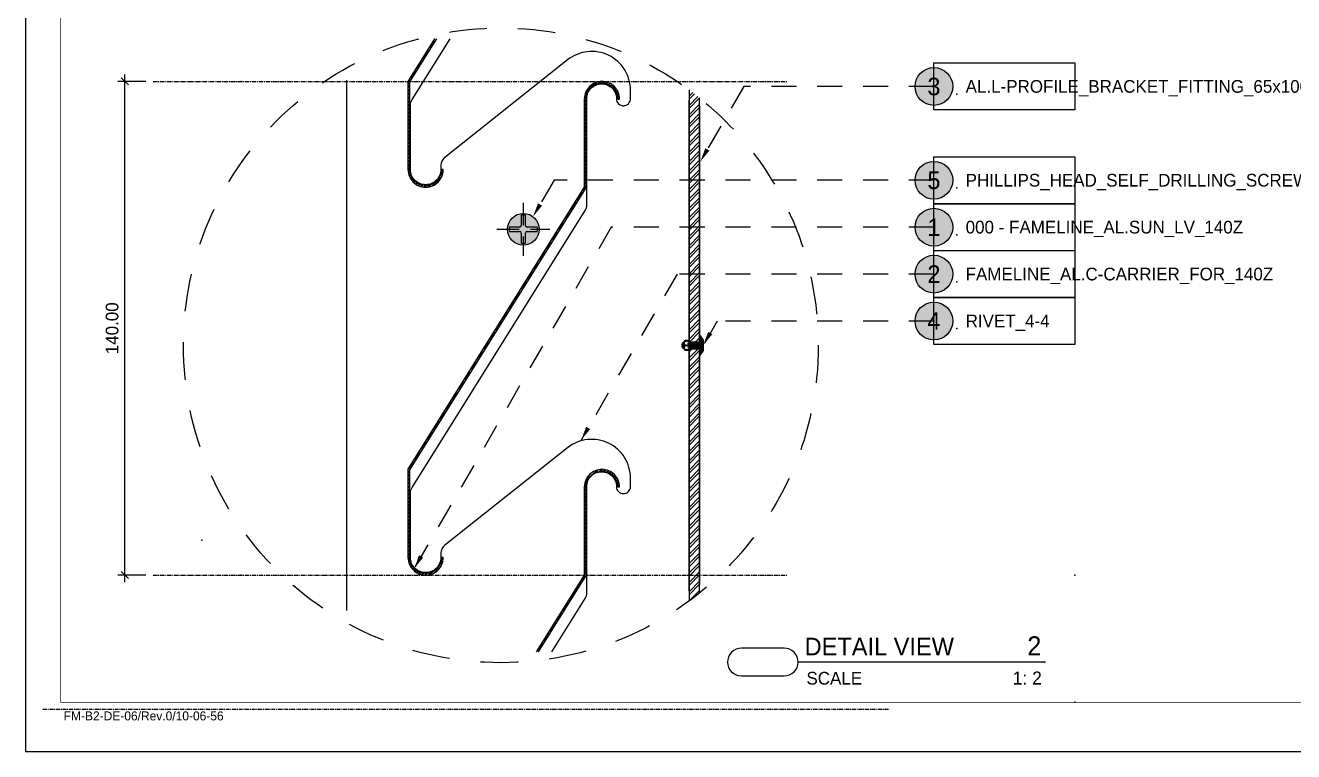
# Model space of a CAD drawing. Header units: millimetres. Extents: x -244126 to 368105, y -173968 to 259060.
# Drawn here: x -10988.5 to -10628.9, y 56650.5 to 56856.5 of the extents above; entities that cross this region are included whole.
import ezdxf
from ezdxf.enums import TextEntityAlignment as Align
from ezdxf.xclip import XClip

# ---------------------------------------------------------------- set-up
doc = ezdxf.new("R2010")
doc.units = ezdxf.units.MM
doc.header["$MEASUREMENT"] = 0
doc.header["$XCLIPFRAME"] = 0
for name, pattern in [('005_GG_TA_LINE', [13.75, 5, -1.25, 1.25, -1.25, 5]), ('ACAD_ISO04W100', [30, 24, -3, 0, -3]), ('BORDER2', [22.225, 6.35, -3.175, 6.35, -3.175, 0, -3.175]), ('CENTER', [2, 1.25, -0.25, 0.25, -0.25]), ('HIDDEN', [9.525, 6.35, -3.175]), ('TA_G_001.00_GG_TA_L_INE', [2.95, 1.1, -0.25, 0.25, -0.25, 1.1]), ('TA_GL_000.00010', [0.000275, 0.0001, -2.5e-05, 2.5e-05, -2.5e-05, 0.0001]), ('TA_HL_001.00', [6.5, 3.55, -2.95]), ('TA_HL_003.00000', [19.5, 10.65, -8.85])]:
    doc.linetypes.add(name, pattern=pattern)
for name, color, linetype in [('000 - D I M', 6, 'Continuous'), ('000 - GRID', 8, 'CENTER'), ('000 - H A T C H', 8, 'Continuous'), ('000 - L I N E 0.1', 1, 'Continuous'), ('000 - SYMBOL CON', 1, 'Continuous'), ('000 - T E X T', 4, 'Continuous'), ('000 - TITLEBLOCK', 4, 'Continuous'), ('001 - ASCESSORIES', 1, 'Continuous'), ('004 - CONCRETE', 5, 'Continuous'), ('004 - WALL', 3, 'Continuous'), ('A03_SUN LOUVER', 7, 'Continuous'), ('A04_TUBE SERIES', 7, 'Continuous'), ('A11_ALU.SOLID SHEET', 7, 'Continuous')]:
    doc.layers.add(name, color=color, linetype=linetype)
doc.styles.add('BROWALLIA', font='BrowalliaUPC.ttf')
doc.styles.add('century gothic111111', font='CordiaUPC.ttf')
doc.styles.add('Cetury Gothic', font='GOTHIC.TTF')
doc.styles.add('CORDIA', font='cordia.shx')
doc.styles.add('MtXpl_BrowalliaUPC', font='BrowalliaUPC.ttf')
doc.styles.add('TA', font='Cordia New.ttf', dxfattribs={"height": 4.5})
doc.dimstyles.new('DIM E-E', dxfattribs={"dimscale": 2, "dimtxt": 0.18, "dimasz": 0.1, "dimexe": 0.1, "dimexo": 0.1, "dimgap": 0.09, "dimtad": 1, "dimtoh": 1, "dimzin": 0, "dimdsep": 46, "dimtxsty": 'CORDIA', "dimblk": 'OBLIQUE', "dimcen": 0.1, "dimdle": 0.1, "dimclrd": 40, "dimclre": 140, "dimclrt": 3, "dimadec": 0, "dimazin": 0, "dimtfac": 1, "dimtix": 1, "dimtmove": 2, "dimatfit": 3, "dimfxl": 1, "dimtolj": 1, "dimtzin": 0, "dimarcsym": 0})
pattern_1 = [(127.5, (-50, 3150), (-3.853648, -0.125987), [0, -3.04, 0, -3.4, 0, -3.25]), (97.5, (-50, 3150), (-5.64429, 3.53955), [0, -1.64, 0, -2.74, 0, -1.05]), (57.5, (-50, 3147.54), (-0.011318, 6.228284), [0, -1, 0, -3.6, 0, -4.7]), (47.5, (-50, 3147.54), (-1.75535, 6.01225), [0, -0.5, 0, -2.36, 0, -2.7])]

# ---------------------------------------------------------------- blocks, each defined once
blk = doc.blocks.new('A$Cfd196da9')
at = {"color": 0, "linetype": 'ByBlock', "const_width": 0.1}
blk.add_lwpolyline([(-143.5, -98), (96.5, -98), (96.5, 99), (-143.5, 99)], close=True, dxfattribs=at)
blk = doc.blocks.new('*U1680')
at = {"linetype": '005_GG_TA_LINE'}
blk.add_point((50, 60), dxfattribs=at)
at = {"layer": '000 - L I N E 0.1', "color": 21, "linetype": 'Continuous'}
blk.add_lwpolyline([(0, 14.24), (0, 0), (14.24, 0)], dxfattribs=at)
at = {"layer": '000 - TITLEBLOCK', "color": 250}
blk.add_lwpolyline([(0, 0), (594, 0), (594, 420), (0, 420)], close=True, dxfattribs=at)
at = {"layer": 'Defpoints', "color": 250, "linetype": 'TA_G_001.00_GG_TA_L_INE'}
blk.add_line((5, 12), (245, 12), dxfattribs=at)
at = {"layer": '000 - T E X T', "color": 3, "xscale": 2, "yscale": 2, "zscale": 2}
blk.add_blockref('A$Cfd196da9', (297, 210), dxfattribs=at)
at = {"color": 4, "style": 'TA'}
blk.add_attdef('PAPER_SIZE', text='', height=2.5, dxfattribs=at).set_placement((568.6, 9.97), align=Align.MIDDLE_RIGHT)
blk.add_attdef('SCALE_SIZE', text='', height=2.5, dxfattribs=at).set_placement((573.51, 10.03), align=Align.MIDDLE_LEFT)
at = {"layer": '000 - H A T C H', "color": 4, "insert": (10.87, 11.4), "char_height": 2.5428, "attachment_point": 1, "style": 'century gothic111111'}
blk.add_mtext('FM-B2-DE-06/Rev.0/10-06-56', dxfattribs=at)
at = {"layer": '000 - T E X T', "color": 250, "style": 'TA'}
for tag, height, p in [('SUPERLINK', 2, (17.26, 415.77)), ('NAMEFILE', 2, (17.26, 411.76)), ('SC', 40, (3.36, 375.21))]:
    blk.add_attdef(tag, text='', height=height, dxfattribs=at).set_placement(p, align=Align.MIDDLE_LEFT)
at = {"layer": '000 - T E X T', "color": 4, "style": 'TA'}
for tag, height, p in [('PRELIM_NAME_JOB_1', 2, (524.67, 330.19)), ('PRELIM_NAME_JOB_2', 2, (524.67, 325.83)), ('PRELIM_NAME_PROJECT_1', 3, (494.81, 309.31)), ('PRELIM_NAME_PROJECT_2', 3, (494.81, 301.91)), ('PRELIM_NAME_PROJECT_3', 3, (494.81, 294.51)), ('PRELIM_NAME_TITLE_3', 2.4, (495.51, 73.99)), ('PRELIM_NAME_TITLE_1', 1.2, (247.75, 43.65)), ('PRELIM_NAME_TITLE_2', 1.2, (247.75, 40.32)), ('DRAWING_NO1', 2.4, (494.61, 32.92)), ('DRAWING_NO2', 2.4, (494.61, 24.91))]:
    blk.add_attdef(tag, text='', height=height, dxfattribs=at).set_placement(p, align=Align.MIDDLE_LEFT)
at = {"layer": '000 - T E X T', "color": 4, "style": 'Cetury Gothic'}
for tag, p in [('SHEET_NO.', (561.58, 34)), ('TOTAL_SHEET_NO.', (560.97, 17.64))]:
    blk.add_attdef(tag, text='', height=3.6, dxfattribs=at).set_placement(p, align=Align.CENTER)
at = {"layer": '000 - T E X T', "color": 4, "style": 'TA'}
blk.add_attdef('NAME_REMARK', (55.29, 17.3), '', height=4, dxfattribs=at)
blk = doc.blocks.new('000 - CONCRETE_COLUMN_100x100mm.-CUT_VIEW')
at = {"layer": '000 - H A T C H'}
h = blk.add_hatch(dxfattribs=at)
h.set_pattern_fill('AR-CONC', color=256, scale=4)
h.set_pattern_definition([(50, (-55619.507, -25057.84), (28.690407, -2.510085), [3, -33]), (355, (-55619.507, -25057.84), (-5.550053, 30.087685), [2.4, -26.4]), (100.451444, (-55617.116, -25058.05), (23.140354, 27.5776), [2.549608, -28.045684]), (46.1842, (-55619.507, -25049.84), (42.689653, -6.620771), [4.5, -49.5]), (96.635635, (-55615.95, -25050.39), (37.386478, 38.964744), [3.824414, -42.06855]), (351.18416, (-55619.507, -25049.84), (37.386478, 38.964744), [3.6, -39.6]), (21, (-55615.507, -25051.84), (23.876282, -16.104756), [3, -33]), (326, (-55615.507, -25051.84), (9.732613, 29.006002), [2.4, -26.4]), (71.451445, (-55613.517, -25053.182), (33.608895, 12.901246), [2.549608, -28.045684]), (37.5, (-55619.507, -25057.84), (0.4863942, 13.3157542), [0, -26.08, 0, -26.8, 0, -26.5]), (7.5, (-55619.507, -25057.84), (10.5227815, 15.7764685), [0, -15.28, 0, -25.48, 0, -10.1]), (327.5, (-55628.427, -25057.84), (21.3528974, -0.9021949), [0, -10, 0, -31.2, 0, -41.4]), (317.5, (-55632.427, -25057.84), (23.327447, 4.0041993), [0, -13, 0, -20.72, 0, -29.4])])
h.paths.add_polyline_path([(-50, -50), (50, -50), (50, 50), (-50, 50)])
at = {"layer": '004 - CONCRETE'}
blk.add_lwpolyline([(-50, -50), (50, -50), (50, 50), (-50, 50)], close=True, dxfattribs=at)
blk = doc.blocks.new('*U3716')
at = {"layer": '000 - H A T C H'}
h = blk.add_hatch(dxfattribs=at)
h.set_pattern_fill('AR-SAND', color=8, scale=2, angle=90)
h.set_pattern_definition(pattern_1)
h.paths.add_polyline_path([(-100, 3000), (-100, 2800), (-85, 2800), (-85, 3000)])
h = blk.add_hatch(dxfattribs=at)
h.set_pattern_fill('ANSI31', color=8, scale=100, angle=135)
h.set_pattern_definition([(180, (43909.929, -40231.306), (-2e-15, -12.5), [])])
h.paths.add_polyline_path([(-15, 3000), (-15, 2800), (-85, 2800), (-85, 3000)])
h = blk.add_hatch(dxfattribs=at)
h.set_pattern_fill('AR-SAND', color=8, scale=2, angle=90)
h.set_pattern_definition(pattern_1)
h.paths.add_polyline_path([(-15, 2800), (-15, 3000), (0, 3000), (0, 2800)])
at = {"color": 3}
for points in [[(-100, 3000), (-100, 2800), (-85, 2800), (-85, 3000)], [(-15, 2800), (-15, 3000), (0, 3000), (0, 2800)]]:
    blk.add_lwpolyline(points, close=True, dxfattribs=at)
at = {"color": 2}
blk.add_lwpolyline([(-15, 3000), (-15, 2800), (-85, 2800), (-85, 3000)], close=True, dxfattribs=at)
at = {"layer": '004 - WALL', "color": 0, "linetype": 'ByBlock'}
blk.add_lwpolyline([(0, 0), (-100, 0), (-100, 2700), (0, 2700)], close=True, dxfattribs=at)
at = {"color": 3, "xscale": -1, "rotation": 90}
blk.add_blockref('000 - CONCRETE_COLUMN_100x100mm.-CUT_VIEW', (-50, 2750), dxfattribs=at)
blk = doc.blocks.new('000 - FAMELINE_AL.SUN_LV_140Z_CUT_VIEW')
at = {"layer": '000 - H A T C H'}
h = blk.add_hatch(dxfattribs=at)
h.set_pattern_fill('ANSI32', color=256, scale=2)
h.set_pattern_definition([(45, (-29.60284, -16.69414), (-0.53033, 0.53033), []), (45, (-29.2493, -16.69414), (-0.53033, 0.53033), [])])
edge = h.paths.add_edge_path()
edge.add_line((-5, 25), (-5, 0))
edge.add_arc((0, 0), 5, 180, 360)
edge.add_line((5, 0), (4.5, 0))
edge.add_arc((0, 0), 4.5, -180, 0, ccw=False)
edge.add_line((-4.5, 0), (-4.5, 24.86))
edge.add_line((-4.5, 24.86), (45.5, 104.86))
edge.add_line((45.5, 104.86), (45.5, 130))
edge.add_arc((50, 130), 4.5, 0, 180, ccw=False)
edge.add_line((54.5, 130), (55, 130))
edge.add_arc((50, 130), 5, 0, 180)
edge.add_line((45, 130), (45, 105))
edge.add_line((45, 105), (-5, 25))
at = {"layer": 'A03_SUN LOUVER', "color": 0}
blk.add_lwpolyline([(-5, 25), (-5, 0, 1), (5, 0), (4.5, 0, -1), (-4.5, 0), (-4.5, 24.86), (45.5, 104.86), (45.5, 130, -1), (54.5, 130), (55, 130, 1), (45, 130), (45, 105)], format="xyb", close=True, dxfattribs=at)
blk = doc.blocks.new('*U3719')
at = {"color": 3}
blk.add_point((0, 0), dxfattribs=at)
at = {"layer": '001 - ASCESSORIES', "color": 0}
for points in [[(-1073.21, 16.6, 0.627585), (-1064.59, 34.44), (-1092.24, 69.27, 0.228814), (-1094.59, 70.4), (-1095.7, 70.4, -1), (-1095.7, 79), (-1077.43, 79, -0.140565), (-1075.84, 78.54), (-997.3, 29.46, 0.140565), (-995.71, 29), (-965.6, 29, -1), (-965.6, 20.6, 1), (-965.6, 16.6), (-963.21, 16.6)], [(-963.21, 16.6, 0.627585), (-954.59, 34.44), (-982.24, 69.27, 0.228814), (-984.59, 70.4), (-985.7, 70.4, -1), (-985.7, 79), (-967.43, 79, -0.140565), (-965.84, 78.54), (-887.3, 29.46, 0.140565), (-885.71, 29), (-855.6, 29, -1), (-855.6, 20.6, 1), (-855.6, 16.6), (-853.21, 16.6)], [(-853.21, 16.6, 0.627585), (-844.59, 34.44), (-872.24, 69.27, 0.228814), (-874.59, 70.4), (-875.7, 70.4, -1), (-875.7, 79), (-857.43, 79, -0.140565), (-855.84, 78.54), (-777.3, 29.46, 0.140565), (-775.71, 29), (-745.6, 29, -1), (-745.6, 20.6, 1), (-745.6, 16.6), (-743.21, 16.6)], [(-743.21, 16.6, 0.627585), (-734.59, 34.44), (-762.24, 69.27, 0.228814), (-764.59, 70.4), (-765.7, 70.4, -1), (-765.7, 79), (-747.43, 79, -0.140565), (-745.84, 78.54), (-667.3, 29.46, 0.140565), (-665.71, 29), (-635.6, 29, -1), (-635.6, 20.6, 1), (-635.6, 16.6), (-633.21, 16.6)], [(-633.21, 16.6, 0.627585), (-624.59, 34.44), (-652.24, 69.27, 0.228814), (-654.59, 70.4), (-655.7, 70.4, -1), (-655.7, 79), (-637.43, 79, -0.140565), (-635.84, 78.54), (-557.3, 29.46, 0.140565), (-555.71, 29), (-525.6, 29, -1), (-525.6, 20.6, 1), (-525.6, 16.6), (-523.21, 16.6)], [(-523.21, 16.6, 0.627585), (-514.59, 34.44), (-542.24, 69.27, 0.228814), (-544.59, 70.4), (-545.7, 70.4, -1), (-545.7, 79), (-527.43, 79, -0.140565), (-525.84, 78.54), (-447.3, 29.46, 0.140565), (-445.71, 29), (-415.6, 29, -1), (-415.6, 20.6, 1), (-415.6, 16.6), (-413.21, 16.6)], [(-413.21, 16.6, 0.627585), (-404.59, 34.44), (-432.24, 69.27, 0.228814), (-434.59, 70.4), (-435.7, 70.4, -1), (-435.7, 79), (-417.43, 79, -0.140565), (-415.84, 78.54), (-337.3, 29.46, 0.140565), (-335.71, 29), (-305.6, 29, -1), (-305.6, 20.6, 1), (-305.6, 16.6), (-303.21, 16.6)], [(-303.21, 16.6, 0.627585), (-294.59, 34.44), (-322.24, 69.27, 0.228814), (-324.59, 70.4), (-325.7, 70.4, -1), (-325.7, 79), (-307.43, 79, -0.140565), (-305.84, 78.54), (-227.3, 29.46, 0.140565), (-225.71, 29), (-195.6, 29, -1), (-195.6, 20.6, 1), (-195.6, 16.6), (-193.21, 16.6)], [(-193.21, 16.6, 0.627585), (-184.59, 34.44), (-212.24, 69.27, 0.228814), (-214.59, 70.4), (-215.7, 70.4, -1), (-215.7, 79), (-197.43, 79, -0.140565), (-195.84, 78.54), (-117.3, 29.46, 0.140565), (-115.71, 29), (-85.6, 29, -1), (-85.6, 20.6, 1), (-85.6, 16.6), (-83.21, 16.6)], [(-83.21, 16.6, 0.627585), (-74.59, 34.44), (-102.24, 69.27, 0.228814), (-104.59, 70.4), (-105.7, 70.4, -1), (-105.7, 79), (-87.43, 79, -0.140565), (-85.84, 78.54), (-7.3, 29.46, 0.140565), (-5.71, 29), (24.4, 29, -1), (24.4, 20.6, 1), (24.4, 16.6), (26.79, 16.6)], [(26.79, 16.6, 0.627585), (35.41, 34.44), (7.76, 69.27, 0.228814), (5.41, 70.4), (4.3, 70.4, -1), (4.3, 79), (22.57, 79, -0.140565), (24.16, 78.54), (102.7, 29.46, 0.140565), (104.29, 29), (134.4, 29, -1), (134.4, 20.6, 1), (134.4, 16.6), (136.79, 16.6)], [(136.79, 16.6, 0.627585), (145.41, 34.44), (117.76, 69.27, 0.228814), (115.41, 70.4), (114.3, 70.4, -1), (114.3, 79), (132.57, 79, -0.140565), (134.16, 78.54), (212.7, 29.46, 0.140565), (214.29, 29), (244.4, 29, -1), (244.4, 20.6, 1), (244.4, 16.6), (246.79, 16.6)], [(246.79, 16.6, 0.627585), (255.41, 34.44), (227.76, 69.27, 0.228814), (225.41, 70.4), (224.3, 70.4, -1), (224.3, 79), (242.57, 79, -0.140565), (244.16, 78.54), (322.7, 29.46, 0.140565), (324.29, 29), (354.4, 29, -1), (354.4, 20.6, 1), (354.4, 16.6), (356.79, 16.6)], [(356.79, 16.6, 0.627585), (365.41, 34.44), (337.76, 69.27, 0.228814), (335.41, 70.4), (334.3, 70.4, -1), (334.3, 79), (352.57, 79, -0.140565), (354.16, 78.54), (432.7, 29.46, 0.140565), (434.29, 29), (464.4, 29, -1), (464.4, 20.6, 1), (464.4, 16.6), (466.79, 16.6)], [(466.79, 16.6, 0.627585), (475.41, 34.44), (447.76, 69.27, 0.228814), (445.41, 70.4), (444.3, 70.4, -1), (444.3, 79), (462.57, 79, -0.140565), (464.16, 78.54), (542.7, 29.46, 0.140565), (544.29, 29), (574.4, 29, -1), (574.4, 20.6, 1), (574.4, 16.6), (576.79, 16.6)], [(576.79, 16.6, 0.627585), (585.41, 34.44), (557.76, 69.27, 0.228814), (555.41, 70.4), (554.3, 70.4, -1), (554.3, 79), (572.57, 79, -0.140565), (574.16, 78.54), (652.7, 29.46, 0.140565), (654.29, 29), (684.4, 29, -1), (684.4, 20.6, 1), (684.4, 16.6), (686.79, 16.6)], [(686.79, 16.6, 0.627585), (695.41, 34.44), (667.76, 69.27, 0.228814), (665.41, 70.4), (664.3, 70.4, -1), (664.3, 79), (682.57, 79, -0.140565), (684.16, 78.54), (762.7, 29.46, 0.140565), (764.29, 29), (794.4, 29, -1), (794.4, 20.6, 1), (794.4, 16.6), (796.79, 16.6)], [(796.79, 16.6, 0.627585), (805.41, 34.44), (777.76, 69.27, 0.228814), (775.41, 70.4), (774.3, 70.4, -1), (774.3, 79), (792.57, 79, -0.140565), (794.16, 78.54), (872.7, 29.46, 0.140565), (874.29, 29), (904.4, 29, -1), (904.4, 20.6, 1), (904.4, 16.6), (906.79, 16.6)], [(906.79, 16.6, 0.627585), (915.41, 34.44), (887.76, 69.27, 0.228814), (885.41, 70.4), (884.3, 70.4, -1), (884.3, 79), (902.57, 79, -0.140565), (904.16, 78.54), (982.7, 29.46, 0.140565), (984.29, 29), (1014.4, 29, -1), (1014.4, 20.6, 1), (1014.4, 16.6), (1016.79, 16.6)], [(1016.79, 16.6, 0.627585), (1025.41, 34.44), (997.76, 69.27, 0.228814), (995.41, 70.4), (994.3, 70.4, -1), (994.3, 79), (1012.57, 79, -0.140565), (1014.16, 78.54), (1092.7, 29.46, 0.140565), (1094.29, 29), (1124.4, 29, -1), (1124.4, 20.6, 1), (1124.4, 16.6), (1126.79, 16.6)], [(-1073.21, 16.6), (-1075.6, 16.6, -1), (-1075.6, 20.6, 1), (-1075.6, 29), (-1105.71, 29), (-1105.71, 0), (1126.79, 0), (1126.79, 16.6)]]:
    blk.add_lwpolyline(points, format="xyb", dxfattribs=at)
at = {"color": 3, "rotation": 270}
for p in [(-1095.7, 74.7), (-985.7, 74.7), (-875.7, 74.7), (-765.7, 74.7), (-655.7, 74.7), (-545.7, 74.7), (-435.7, 74.7), (-325.7, 74.7), (-215.7, 74.7), (-105.7, 74.7), (4.3, 74.7), (114.3, 74.7), (224.3, 74.7), (334.3, 74.7), (444.3, 74.7), (554.3, 74.7), (664.3, 74.7), (774.3, 74.7), (884.3, 74.7), (994.3, 74.7)]:
    blk.add_blockref('000 - FAMELINE_AL.SUN_LV_140Z_CUT_VIEW', p, dxfattribs=at)
blk = doc.blocks.new('*U3720')
at = {"layer": '000 - H A T C H'}
h = blk.add_hatch(dxfattribs=at)
h.set_pattern_fill('DOTS', color=8, scale=5, angle=90)
edge = h.paths.add_edge_path()
edge.add_arc((3.75, 0), 1.25, -53.1301, 53.1301, ccw=False)
edge.add_arc((3.75, -0.69), 0.812, 202.6199, 337.3801, ccw=False)
edge.add_line((3, -1), (0, -1))
edge.add_line((0, -1), (0, -3))
edge.add_line((0, -3), (-1, -1.5))
edge.add_line((-1, -1.5), (-1, 1.5))
edge.add_line((-1, 1.5), (0, 3))
edge.add_line((0, 3), (0, 1))
edge.add_line((0, 1), (3, 1))
edge.add_arc((3.75, 0.69), 0.812, 22.6199, 157.3801, ccw=False)
at = {"layer": '001 - ASCESSORIES', "color": 0}
for p, q in [((3, 1), (0, 1)), ((3, -1), (0, -1))]:
    blk.add_line(p, q, dxfattribs=at)
for points in [[(-1, -1.5), (-1, 1.5), (0, 3), (0, -3)], [(0, 3), (0, 1), (3, 1), (3, -1), (0, -1), (0, -3), (-1, -1.5), (-1, 1.5)]]:
    blk.add_lwpolyline(points, close=True, dxfattribs=at)
blk.add_lwpolyline([(4.5, 1, -0.5), (4.5, -1, -0.666667), (3, -1), (0, -1), (0, -3), (-1, -1.5), (-1, 1.5), (0, 3), (0, 1), (3, 1, -0.666667)], format="xyb", close=True, dxfattribs=at)
blk.add_lwpolyline([(4.5, -1), (4.5, 1, -0.5), (4.5, -1, -0.666667), (3, -1), (3, 1, -0.666667), (4.5, 1)], format="xyb", dxfattribs=at)
blk = doc.blocks.new('000 - DYNAMIC_VIEW_ASSCESSORIES_PHILLIPS_HEAD_SELF_DRILLING_SCREW_No.8_TOP_VIEW')
at = {"layer": '000 - H A T C H'}
h = blk.add_hatch(color=250, dxfattribs=at)
h.dxf.hatch_style = 1
edge = h.paths.add_edge_path()
edge.add_arc((0, 0), 4.5, 0, 360)
at = {"layer": '001 - ASCESSORIES', "color": 0}
for p, q in [((-0.6, 3.96), (-0.6, 1.1)), ((0.6, 1.1), (0.6, 3.96)), ((-1.1, 0.6), (-3.96, 0.6)), ((3.96, 0.6), (1.1, 0.6)), ((-3.96, -0.6), (-1.1, -0.6)), ((-0.6, -1.1), (-0.6, -3.96)), ((0.6, -3.96), (0.6, -1.1)), ((1.1, -0.6), (3.96, -0.6))]:
    blk.add_line(p, q, dxfattribs=at)
blk.add_circle((0, 0), 4.5, dxfattribs=at)
for centre, radius, start, end in [((0, 0), 4, 81.4252, 98.5748), ((0, 0), 4, 171.4252, 188.5748), ((-1.1, 1.1), 0.5, 270, 0), ((1.1, 1.1), 0.5, 180, 270), ((0, 0), 4, 351.4252, 8.5748), ((-1.1, -1.1), 0.5, 0, 90), ((1.1, -1.1), 0.5, 90, 180), ((0, 0), 4, 261.4252, 278.5748)]:
    blk.add_arc(centre, radius, start, end, dxfattribs=at)
at = {"layer": 'Defpoints', "color": 250, "linetype": 'HIDDEN'}
for p, q in [((0, 7.5), (0, -7.5)), ((-7.5, 0), (7.5, 0))]:
    blk.add_line(p, q, dxfattribs=at)
blk = doc.blocks.new('*U4801')
at = {"layer": '001 - ASCESSORIES', "color": 0, "linetype": 'ByBlock'}
blk.add_blockref('000 - DYNAMIC_VIEW_ASSCESSORIES_PHILLIPS_HEAD_SELF_DRILLING_SCREW_No.8_TOP_VIEW', (0, 0), dxfattribs=at)
blk = doc.blocks.new('000 - ARROW FOR SYMBOL')
at = {"layer": '000 - SYMBOL CON', "color": 0, "linetype": 'HIDDEN'}
blk.add_solid([(1.29, 1.57), (0, 0), (0.71, 1.9)], dxfattribs=at)
blk = doc.blocks.new('*U3736')
h = blk.add_hatch(color=250)
h.dxf.hatch_style = 1
edge = h.paths.add_edge_path()
edge.add_arc((0, 0), 2.68, 0, 360)
for p in [(0, 0), (3.26, -1.08)]:
    blk.add_point(p)
at = {"layer": '000 - SYMBOL CON', "color": 0, "linetype": 'ByBlock'}
for points in [[(0, 0), (-26.96, 0), (-33.12, -10.66)], [(-26.96, 0), (-26.96, 0), (-33.12, -10.66)]]:
    blk.add_lwpolyline(points, dxfattribs=at)
at = {"layer": '000 - SYMBOL CON', "color": 2}
blk.add_circle((0, 0), 2.68, dxfattribs=at)
at = {"layer": 'Defpoints', "color": 250}
blk.add_line((0, -2.68), (0, 2.68), dxfattribs=at)
blk.add_lwpolyline([(0, 3.33), (20, 3.33), (20, -3.33), (0, -3.33)], close=True, dxfattribs=at)
at = {"layer": '000 - SYMBOL CON', "color": 0}
blk.add_blockref('000 - ARROW FOR SYMBOL', (-33.12, -10.66), dxfattribs=at)
blk.add_blockref('000 - ARROW FOR SYMBOL', (-33.12, -10.66), dxfattribs=at)
at = {"layer": '000 - T E X T', "style": 'BROWALLIA'}
blk.add_attdef('NO.CODE', text='', height=2.5, dxfattribs=at).set_placement((0, 0), align=Align.MIDDLE_CENTER)
at = {"layer": '000 - T E X T', "style": 'TA'}
blk.add_attdef('NAME1', (4.5, -0.89), '', height=1.8, dxfattribs=at)
blk = doc.blocks.new('*U3737')
h = blk.add_hatch(color=250)
h.dxf.hatch_style = 1
edge = h.paths.add_edge_path()
edge.add_arc((0, 0), 2.68, 0, 360)
for p in [(0, 0), (3.26, -1.08)]:
    blk.add_point(p)
at = {"layer": '000 - SYMBOL CON', "color": 0, "linetype": 'ByBlock'}
for points in [[(0, 0), (-53.86, 0), (-56.84, -5.16)], [(-53.86, 0), (-53.86, 0), (-56.84, -5.16)]]:
    blk.add_lwpolyline(points, dxfattribs=at)
at = {"layer": '000 - SYMBOL CON', "color": 2}
blk.add_circle((0, 0), 2.68, dxfattribs=at)
at = {"layer": 'Defpoints', "color": 250}
blk.add_line((0, -2.68), (0, 2.68), dxfattribs=at)
blk.add_lwpolyline([(0, 3.33), (20, 3.33), (20, -3.33), (0, -3.33)], close=True, dxfattribs=at)
at = {"layer": '000 - SYMBOL CON', "color": 0}
blk.add_blockref('000 - ARROW FOR SYMBOL', (-56.84, -5.16), dxfattribs=at)
blk.add_blockref('000 - ARROW FOR SYMBOL', (-56.84, -5.16), dxfattribs=at)
at = {"layer": '000 - T E X T', "style": 'BROWALLIA'}
blk.add_attdef('NO.CODE', text='', height=2.5, dxfattribs=at).set_placement((0, 0), align=Align.MIDDLE_CENTER)
at = {"layer": '000 - T E X T', "style": 'TA'}
blk.add_attdef('NAME1', (4.5, -0.89), '', height=1.8, dxfattribs=at)
blk = doc.blocks.new('*U3738')
h = blk.add_hatch(color=250)
h.dxf.hatch_style = 1
edge = h.paths.add_edge_path()
edge.add_arc((0, 0), 2.68, 0, 360)
for p in [(0, 0), (3.26, -1.08)]:
    blk.add_point(p)
at = {"layer": '000 - SYMBOL CON', "color": 0, "linetype": 'ByBlock'}
for points in [[(0, 0), (-45.75, 0), (-73.7, -48.41)], [(-45.75, 0), (-45.75, 0), (-73.7, -48.41)]]:
    blk.add_lwpolyline(points, dxfattribs=at)
at = {"layer": '000 - SYMBOL CON', "color": 2}
blk.add_circle((0, 0), 2.68, dxfattribs=at)
at = {"layer": 'Defpoints', "color": 250}
blk.add_line((0, -2.68), (0, 2.68), dxfattribs=at)
blk.add_lwpolyline([(0, 3.33), (20, 3.33), (20, -3.33), (0, -3.33)], close=True, dxfattribs=at)
at = {"layer": '000 - SYMBOL CON', "color": 0}
blk.add_blockref('000 - ARROW FOR SYMBOL', (-73.7, -48.41), dxfattribs=at)
blk.add_blockref('000 - ARROW FOR SYMBOL', (-73.7, -48.41), dxfattribs=at)
at = {"layer": '000 - T E X T', "style": 'BROWALLIA'}
blk.add_attdef('NO.CODE', text='', height=2.5, dxfattribs=at).set_placement((0, 0), align=Align.MIDDLE_CENTER)
at = {"layer": '000 - T E X T', "style": 'TA'}
blk.add_attdef('NAME1', (4.5, -0.89), '', height=1.8, dxfattribs=at)
blk = doc.blocks.new('*U3739')
h = blk.add_hatch(color=250)
h.dxf.hatch_style = 1
edge = h.paths.add_edge_path()
edge.add_arc((0, 0), 2.68, 0, 360)
for p in [(0, 0), (3.26, -1.08)]:
    blk.add_point(p)
at = {"layer": '000 - SYMBOL CON', "color": 0, "linetype": 'ByBlock'}
for points in [[(0, 0), (-36.42, 0), (-50.02, -23.55)], [(-36.42, 0), (-36.42, 0), (-50.02, -23.55)]]:
    blk.add_lwpolyline(points, dxfattribs=at)
at = {"layer": '000 - SYMBOL CON', "color": 2}
blk.add_circle((0, 0), 2.68, dxfattribs=at)
at = {"layer": 'Defpoints', "color": 250}
blk.add_line((0, -2.68), (0, 2.68), dxfattribs=at)
blk.add_lwpolyline([(0, 3.33), (20, 3.33), (20, -3.33), (0, -3.33)], close=True, dxfattribs=at)
at = {"layer": '000 - SYMBOL CON', "color": 0}
blk.add_blockref('000 - ARROW FOR SYMBOL', (-50.02, -23.55), dxfattribs=at)
blk.add_blockref('000 - ARROW FOR SYMBOL', (-50.02, -23.55), dxfattribs=at)
at = {"layer": '000 - T E X T', "style": 'BROWALLIA'}
blk.add_attdef('NO.CODE', text='', height=2.5, dxfattribs=at).set_placement((0, 0), align=Align.MIDDLE_CENTER)
at = {"layer": '000 - T E X T', "style": 'TA'}
blk.add_attdef('NAME1', (4.5, -0.89), '', height=1.8, dxfattribs=at)
blk = doc.blocks.new('*U3740')
h = blk.add_hatch(color=250)
h.dxf.hatch_style = 1
edge = h.paths.add_edge_path()
edge.add_arc((0, 0), 2.68, 0, 360)
for p in [(0, 0), (3.26, -1.08)]:
    blk.add_point(p)
at = {"layer": '000 - SYMBOL CON', "color": 0, "linetype": 'ByBlock'}
for points in [[(0, 0), (-30.73, 0), (-32.71, -3.44)], [(-30.73, 0), (-30.73, 0), (-32.71, -3.44)]]:
    blk.add_lwpolyline(points, dxfattribs=at)
at = {"layer": '000 - SYMBOL CON', "color": 2}
blk.add_circle((0, 0), 2.68, dxfattribs=at)
at = {"layer": 'Defpoints', "color": 250}
blk.add_line((0, -2.68), (0, 2.68), dxfattribs=at)
blk.add_lwpolyline([(0, 3.33), (20, 3.33), (20, -3.33), (0, -3.33)], close=True, dxfattribs=at)
at = {"layer": '000 - SYMBOL CON', "color": 0}
blk.add_blockref('000 - ARROW FOR SYMBOL', (-32.71, -3.44), dxfattribs=at)
blk.add_blockref('000 - ARROW FOR SYMBOL', (-32.71, -3.44), dxfattribs=at)
at = {"layer": '000 - T E X T', "style": 'BROWALLIA'}
blk.add_attdef('NO.CODE', text='', height=2.5, dxfattribs=at).set_placement((0, 0), align=Align.MIDDLE_CENTER)
at = {"layer": '000 - T E X T', "style": 'TA'}
blk.add_attdef('NAME1', (4.5, -0.89), '', height=1.8, dxfattribs=at)
blk = doc.blocks.new('*U547')
at = {"color": 3}
blk.add_point((0, -130), dxfattribs=at)
at = {"layer": '000 - GRID', "color": 0, "linetype": 'ByBlock'}
blk.add_line((0, 25), (0, -155), dxfattribs=at)
at = {"layer": '000 - GRID', "color": 0}
blk.add_point((0, 0), dxfattribs=at)
at = {"style": 'TA', "flags": 1}
blk.add_attdef('LOCATION', (6, 6), '', height=4.5, dxfattribs=at)
blk = doc.blocks.new('_Oblique')
at = {"color": 0, "linetype": 'ByBlock', "lineweight": -2}
blk.add_line((-0.5, -0.5), (0.5, 0.5), dxfattribs=at)
blk = doc.blocks.new('*D3745')
at = {"layer": '000 - D I M', "color": 140, "linetype": 'ACAD_ISO04W100', "lineweight": -2, "transparency": 16777216}
for p, q in [((-10954.28, 56840.59), (-10962.28, 56840.59)), ((-10954.28, 56700.59), (-10962.28, 56700.59))]:
    blk.add_line(p, q, dxfattribs=at)
at = {"layer": '000 - D I M', "color": 40, "lineweight": -2, "transparency": 16777216}
blk.add_line((-10960.28, 56698.59), (-10960.28, 56842.59), dxfattribs=at)
at = {"layer": 'Defpoints', "color": 0, "transparency": 16777216}
for p in [(-10960.28, 56840.59), (-10952.28, 56840.59), (-10952.28, 56700.59)]:
    blk.add_point(p, dxfattribs=at)
at = {"layer": '000 - D I M', "color": 40, "lineweight": -2, "transparency": 16777216, "xscale": 2, "yscale": 2, "zscale": 2}
for p, rotation in [((-10960.28, 56840.59), 90), ((-10960.28, 56700.59), 270)]:
    blk.add_blockref('_Oblique', p, dxfattribs=dict(at, rotation=rotation))
at = {"layer": '000 - D I M', "color": 3, "transparency": 16777216, "insert": (-10963.88, 56770.59), "char_height": 3.6, "attachment_point": 5, "rotation": 90, "style": 'CORDIA'}
blk.add_mtext('\\A1;140.00', dxfattribs=at)
blk = doc.blocks.new('*U864')
at = {"color": 4}
blk.add_line((-4.26, 5.7), (-39.26, 5.7), dxfattribs=at)
at = {"linetype": 'TA_GL_000.00010'}
blk.add_point((0, 18), dxfattribs=at)
for p in [(-4.26, 5.7), (0, 0)]:
    blk.add_point(p)
at = {"layer": '000 - SYMBOL CON', "color": 0, "linetype": 'ByBlock'}
blk.add_lwpolyline([(-47.3, 7.66, 0.414214), (-49.26, 5.7, 0.414214), (-47.3, 3.74), (-41.22, 3.74, 0.414214), (-39.26, 5.7, 0.414214), (-41.22, 7.66)], format="xyb", close=True, dxfattribs=at)
at = {"color": 4, "linetype": 'BORDER2', "style": 'Cetury Gothic'}
blk.add_text('SCALE', height=1.8, dxfattribs=at).set_placement((-38.07, 2.51))
at = {"color": 0, "style": 'TA'}
for tag, p in [('HEADING2', (-38.33, 10.65)), ('HEADING', (-38.33, 6.65))]:
    blk.add_attdef(tag, p, '', height=2.5, dxfattribs=at)
for tag, height, p in [('LO', 2.7, (-4.76, 6.65)), ('SC', 1.85, (-4.7, 2.51))]:
    blk.add_attdef(tag, text='', height=height, dxfattribs=at).set_placement(p, align=Align.RIGHT)
at = {"layer": '000 - T E X T', "color": 0, "style": 'MtXpl_BrowalliaUPC'}
blk.add_attdef('NO.CODE', text='', height=2, dxfattribs=at).set_placement((-44.26, 5.7), align=Align.MIDDLE_CENTER)

msp = doc.modelspace()

# ---------------------------------------------------------------- hatches: boundary and pattern name
at = {"layer": '000 - H A T C H'}
h = msp.add_hatch(dxfattribs=at)
h.set_pattern_fill('ANSI32', color=8, scale=5)
h.set_pattern_definition([(45, (-476.4461, -2434.9499), (-1.325825215, 1.325825215), []), (45, (-475.5622, -2434.9499), (-1.325825215, 1.325825215), [])])
edge = h.paths.add_edge_path()
edge.add_arc((-10853.64394, 56765.74755), 90, 306.3634238, 308.7731313)
edge.add_line((-10797.28249, 56695.58069), (-10797.28249, 56835.9144))
edge.add_arc((-10853.64394, 56765.74755), 90, 51.2268687, 53.6365762)
edge.add_line((-10800.28249, 56838.22207), (-10800.28249, 56693.27302))

# ---------------------------------------------------------------- linework, layer by layer
at = {"layer": '000 - SYMBOL CON', "color": 2, "linetype": 'TA_HL_003.00000'}
msp.add_circle((-10853.64394, 56765.74755), 90, dxfattribs=at)
at = {"layer": 'A11_ALU.SOLID SHEET', "color": 4}
for p, q in [((-10800.28249, 56838.22207), (-10800.28249, 56693.27302)), ((-10797.28249, 56695.58069), (-10797.28249, 56835.9144))]:
    msp.add_line(p, q, dxfattribs=at)

# ---------------------------------------------------------------- block references
at = {"color": 2, "linetype": 'TA_HL_003.00000'}
msp.add_blockref('*U1680', (-10988.4814, 56650.53614), dxfattribs=at)
at = {"color": 1}
ref = msp.add_blockref('*U3716', (-10797.28249, 54715.58625), dxfattribs=at)
XClip(ref).set_block_clipping_path([(-79.6551587381, 2137.0946242006), (-120.0010549857, 2113.8009101414), (-143.2947690449, 2073.4550138938), (-143.2947690449, 2026.8675857753), (-120.0010549857, 1986.5216895278), (-79.6551587381, 1963.2279754686), (-33.0677306197, 1963.2279754686), (7.2781656279, 1986.5216895278), (30.5718796871, 2026.8675857753), (30.5718796871, 2073.4550138938), (7.2781656279, 2113.8009101414), (-33.0677306197, 2137.0946242006)])
at = {"color": 2}
ref = msp.add_blockref('*U3719', (-10800.28249, 55821.29304), dxfattribs=dict(at, rotation=90))
XClip(ref).set_block_clipping_path([(1031.3878279742, 76.6551587381), (1008.0941139149, 117.0010549857), (967.7482176674, 140.2947690449), (921.1607895489, 140.2947690449), (880.8148933014, 117.0010549857), (857.5211792421, 76.6551587381), (857.5211792421, 30.0677306197), (880.8148933014, -10.2781656279), (921.1607895489, -33.5718796871), (967.7482176674, -33.5718796871), (1008.0941139149, -10.2781656279), (1031.3878279742, 30.0677306197)])
at = {"layer": '000 - GRID', "rotation": 90}
for p in [(-10927.28249, 56840.59304), (-10927.28249, 56700.59304)]:
    msp.add_blockref('*U547', p, dxfattribs=at)
at = {"layer": '000 - T E X T', "color": 2, "linetype": 'TA_HL_001.00', "ltscale": 2.5, "xscale": 2, "yscale": 2, "zscale": 2}
for name, p, values in [('*U3736', (-10730.85552, 56839.16302), {'NAME1': 'AL.L-PROFILE_BRACKET_FITTING_65x100mm._(L-2400mm.)', 'NO.CODE': '3'}), ('*U3737', (-10730.85552, 56812.5581), {'NAME1': 'PHILLIPS_HEAD_SELF_DRILLING_SCREW_No.8+PLASTIC_PLUG', 'NO.CODE': '5'}), ('*U3738', (-10730.85552, 56799.25564), {'NAME1': '000 - FAMELINE_AL.SUN_LV_140Z', 'NO.CODE': '1'}), ('*U3739', (-10730.85552, 56785.95318), {'NAME1': 'FAMELINE_AL.C-CARRIER_FOR_140Z', 'NO.CODE': '2'}), ('*U3740', (-10730.85552, 56772.65072), {'NAME1': 'RIVET_4-4', 'NO.CODE': '4'})]:
    msp.add_blockref(name, p, dxfattribs=at).add_auto_attribs(values)
at = {"layer": '000 - T E X T', "xscale": 2, "yscale": 2, "zscale": 2}
msp.add_blockref('*U864', (-10690.85552, 56664.53614), dxfattribs=at).add_auto_attribs({'HEADING': 'DETAIL VIEW', 'LO': '2', 'SC': '1: 2'})
at = {"layer": 'A04_TUBE SERIES', "color": 1}
msp.add_blockref('*U4801', (-10847.28249, 56798.67566), dxfattribs=at)
at = {"layer": 'A04_TUBE SERIES', "color": 1, "rotation": 180}
msp.add_blockref('*U3720', (-10797.28249, 56765.74755), dxfattribs=at)

# ---------------------------------------------------------------- dimensions: what is measured, and where the dimension line sits
at = {"layer": '000 - D I M', "color": 3}
dim = msp.add_linear_dim(base=(-10960.28249, 56840.59304), p1=(-10952.28249, 56700.59304), p2=(-10952.28249, 56840.59304), angle=90, dimstyle='DIM E-E', override={"dimscale": 20}, dxfattribs=at)
dim.commit()
dim.dimension.update_dxf_attribs({"geometry": '*D3745', "text_midpoint": (-10963.88249, 56770.59304)})

doc.saveas('drawing.dxf')
